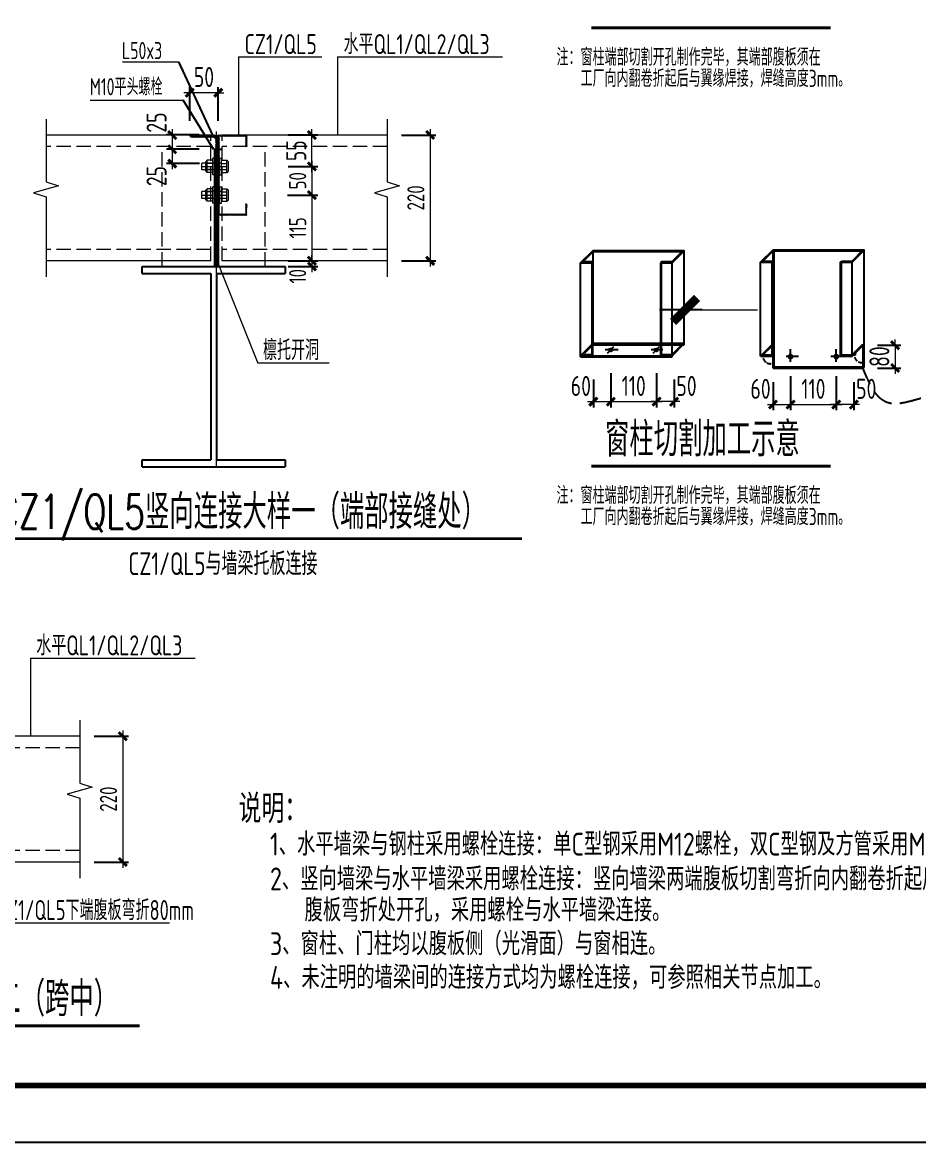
# Model space of a CAD drawing. Extents: x -2746917 to -971774, y -3334247 to -3250358.
# Drawn here: x -1463081 to -1447404, y -3316173 to -3296584 of the extents above; entities that cross this region are included whole.
import ezdxf

# ---------------------------------------------------------------- set-up
doc = ezdxf.new("R2010")
doc.units = 0
doc.header["$LTSCALE"] = 1000
doc.header["$MEASUREMENT"] = 0
doc.header["$PDMODE"] = 35
for name, pattern in [('ACAD_ISO02W100', [15, 12, -3]), ('ACAD_ISO04W100', [30.5, 24, -3, 0.5, -3]), ('DASH', [0.35, 0.25, -0.1]), ('DOTE', [2.42, 2, -0.2, 0.02, -0.2])]:
    doc.linetypes.add(name, pattern=pattern)
doc.layers.get('0').update_dxf_attribs({"linetype": 'CONTINUOUS'})
doc.layers.get('Defpoints').update_dxf_attribs({"linetype": 'CONTINUOUS'})
for name, color, linetype in [('AXIS', 253, 'DOTE'), ('COLU', 7, 'CONTINUOUS'), ('DIM', 3, 'CONTINUOUS'), ('NUM', 7, 'CONTINUOUS'), ('PUB_TITLE', 4, 'CONTINUOUS'), ('REIN', 1, 'CONTINUOUS'), ('TDB_中实线', 7, 'CONTINUOUS'), ('TDB_中心线', 1, 'ACAD_ISO04W100'), ('TDB_细实线', 3, 'CONTINUOUS'), ('TDB_虚线', 2, 'ACAD_ISO02W100'), ('TEXT', 7, 'CONTINUOUS'), ('THIN', 7, 'CONTINUOUS')]:
    doc.layers.add(name, color=color, linetype=linetype)
doc.layers.add('BEAM', color=7, linetype='CONTINUOUS', lineweight=13)
doc.layers.add('yichutu', color=7, linetype='CONTINUOUS', true_color=0xffffff, plot=False)
doc.styles.add('TSSD_Dimension', font='tssdeng.shx', dxfattribs={"width": 0.75, "bigfont": 'Hztxt.shx'})
doc.styles.add('TSSD_Norm', font='tssdeng.shx', dxfattribs={"width": 0.75, "bigfont": 'hztxt.shx'})
doc.styles.add('TSSD_Rein', font='Tssdeng.shx', dxfattribs={"width": 0.75, "bigfont": 'hztxt.shx'})
doc.styles.add('正文', font='romans.shx', dxfattribs={"width": 0.71, "bigfont": 'hztxt.shx'})
doc.dimstyles.new('TSSD_100_100', dxfattribs={"dimtxt": 350, "dimasz": 100, "dimexe": 100, "dimexo": 250, "dimgap": 100, "dimtad": 1, "dimdec": 0, "dimzin": 0, "dimdsep": 46, "dimtxsty": 'TSSD_Dimension', "dimblk": '_tsdbk', "dimcen": 0, "dimdle": 100, "dimclrt": 7, "dimadec": 0, "dimazin": 0, "dimtfac": 1, "dimtdec": 0, "dimtix": 1, "dimtmove": 2, "dimatfit": 3, "dimldrblk": '_tsdbk', "dimfxl": 250, "dimtolj": 1, "dimtzin": 0, "dimlwd": 5, "dimarcsym": 0})
doc.dimstyles.new('TSSD_10_100', dxfattribs={"dimtxt": 350, "dimasz": 100, "dimexe": 100, "dimexo": 250, "dimgap": 100, "dimtad": 1, "dimdec": 0, "dimlfac": 0.1, "dimzin": 0, "dimdsep": 46, "dimtxsty": 'TSSD_Dimension', "dimblk": 'ARCHTICK', "dimcen": 0, "dimdle": 100, "dimclrt": 7, "dimadec": 0, "dimazin": 0, "dimtfac": 1, "dimtdec": 0, "dimtix": 1, "dimtmove": 2, "dimatfit": 3, "dimldrblk": 'ARCHTICK', "dimfxl": 1, "dimtolj": 1, "dimtzin": 0, "dimlwd": 5, "dimarcsym": 0})

# ---------------------------------------------------------------- blocks, each defined once
blk = doc.blocks.new('_ArchTick')
at = {"color": 0, "const_width": 0.5}
blk.add_lwpolyline([(-0.71, -0.71), (0.71, 0.71)], dxfattribs=at)
blk = doc.blocks.new('*D2072')
at = {"layer": 'Defpoints', "color": 0, "ltscale": 1.5}
for p in [(-1449950, -3302628), (-1449644, -3302519), (-1449644, -3303267)]:
    blk.add_point(p, dxfattribs=at)
at = {"layer": 'DIM', "color": 0, "lineweight": -2, "ltscale": 1.5}
for p, q in [((-1449950, -3302878), (-1449950, -3303367)), ((-1449644, -3302769), (-1449644, -3303367))]:
    blk.add_line(p, q, dxfattribs=at)
at = {"layer": 'DIM', "color": 0, "lineweight": 5, "ltscale": 1.5}
blk.add_line((-1450050, -3303267), (-1449544, -3303267), dxfattribs=at)
at = {"layer": 'DIM', "color": 0, "lineweight": 5, "ltscale": 1.5, "xscale": 100, "yscale": 100, "zscale": 100, "rotation": 180}
blk.add_blockref('_ArchTick', (-1449950, -3303267), dxfattribs=at)
at = {"layer": 'DIM', "color": 0, "lineweight": 5, "ltscale": 1.5, "xscale": 100, "yscale": 100, "zscale": 100}
blk.add_blockref('_ArchTick', (-1449644, -3303267), dxfattribs=at)
at = {"layer": 'DIM', "color": 7, "ltscale": 1.5, "insert": (-1450169, -3302992), "char_height": 350, "attachment_point": 5, "style": 'TSSD_Dimension'}
blk.add_mtext('\\A1;60', dxfattribs=at)
blk = doc.blocks.new('*D2073')
at = {"layer": 'Defpoints', "color": 0, "ltscale": 1.5}
for p in [(-1449644, -3302519), (-1448844, -3302519), (-1448844, -3303267)]:
    blk.add_point(p, dxfattribs=at)
at = {"layer": 'DIM', "color": 0, "lineweight": -2, "ltscale": 1.5}
for p, q in [((-1449644, -3302769), (-1449644, -3303367)), ((-1448844, -3302769), (-1448844, -3303367))]:
    blk.add_line(p, q, dxfattribs=at)
at = {"layer": 'DIM', "color": 0, "lineweight": 5, "ltscale": 1.5}
blk.add_line((-1449744, -3303267), (-1448744, -3303267), dxfattribs=at)
at = {"layer": 'DIM', "color": 0, "lineweight": 5, "ltscale": 1.5, "xscale": 100, "yscale": 100, "zscale": 100, "rotation": 180}
blk.add_blockref('_ArchTick', (-1449644, -3303267), dxfattribs=at)
at = {"layer": 'DIM', "color": 0, "lineweight": 5, "ltscale": 1.5, "xscale": 100, "yscale": 100, "zscale": 100}
blk.add_blockref('_ArchTick', (-1448844, -3303267), dxfattribs=at)
at = {"layer": 'DIM', "color": 7, "ltscale": 1.5, "insert": (-1449244, -3302992), "char_height": 350, "attachment_point": 5, "style": 'TSSD_Dimension'}
blk.add_mtext('\\A1;110', dxfattribs=at)
blk = doc.blocks.new('*D2074')
at = {"layer": 'Defpoints', "color": 0, "ltscale": 1.5}
for p in [(-1448844, -3302519), (-1448538, -3302628), (-1448844, -3303267)]:
    blk.add_point(p, dxfattribs=at)
at = {"layer": 'DIM', "color": 0, "lineweight": -2, "ltscale": 1.5}
for p, q in [((-1448844, -3302769), (-1448844, -3303367)), ((-1448538, -3302878), (-1448538, -3303367))]:
    blk.add_line(p, q, dxfattribs=at)
at = {"layer": 'DIM', "color": 0, "lineweight": 5, "ltscale": 1.5}
blk.add_line((-1448438, -3303267), (-1448944, -3303267), dxfattribs=at)
at = {"layer": 'DIM', "color": 0, "lineweight": 5, "ltscale": 1.5, "xscale": 100, "yscale": 100, "zscale": 100, "rotation": 180}
blk.add_blockref('_ArchTick', (-1448844, -3303267), dxfattribs=at)
at = {"layer": 'DIM', "color": 0, "lineweight": 5, "ltscale": 1.5, "xscale": 100, "yscale": 100, "zscale": 100}
blk.add_blockref('_ArchTick', (-1448538, -3303267), dxfattribs=at)
at = {"layer": 'DIM', "color": 7, "ltscale": 1.5, "insert": (-1448320, -3302992), "char_height": 350, "attachment_point": 5, "style": 'TSSD_Dimension'}
blk.add_mtext('\\A1;50', dxfattribs=at)
blk = doc.blocks.new('*D2075')
at = {"layer": 'Defpoints', "color": 0, "ltscale": 1.5}
for p in [(-1452788, -3302468), (-1453094, -3302577), (-1452788, -3303216)]:
    blk.add_point(p, dxfattribs=at)
at = {"layer": 'DIM', "color": 0, "lineweight": -2, "ltscale": 1.5}
for p, q in [((-1453094, -3302827), (-1453094, -3303316)), ((-1452788, -3302718), (-1452788, -3303316))]:
    blk.add_line(p, q, dxfattribs=at)
at = {"layer": 'DIM', "color": 0, "lineweight": 5, "ltscale": 1.5}
blk.add_line((-1453194, -3303216), (-1452688, -3303216), dxfattribs=at)
at = {"layer": 'DIM', "color": 0, "lineweight": 5, "ltscale": 1.5, "xscale": 100, "yscale": 100, "zscale": 100, "rotation": 180}
blk.add_blockref('_ArchTick', (-1453094, -3303216), dxfattribs=at)
at = {"layer": 'DIM', "color": 0, "lineweight": 5, "ltscale": 1.5, "xscale": 100, "yscale": 100, "zscale": 100}
blk.add_blockref('_ArchTick', (-1452788, -3303216), dxfattribs=at)
at = {"layer": 'DIM', "color": 7, "ltscale": 1.5, "insert": (-1453312, -3302941), "char_height": 350, "attachment_point": 5, "style": 'TSSD_Dimension'}
blk.add_mtext('\\A1;60', dxfattribs=at)
blk = doc.blocks.new('*D2076')
at = {"layer": 'Defpoints', "color": 0, "ltscale": 1.5}
for p in [(-1452788, -3302468), (-1451988, -3302468), (-1451988, -3303216)]:
    blk.add_point(p, dxfattribs=at)
at = {"layer": 'DIM', "color": 0, "lineweight": -2, "ltscale": 1.5}
for p, q in [((-1452788, -3302718), (-1452788, -3303316)), ((-1451988, -3302718), (-1451988, -3303316))]:
    blk.add_line(p, q, dxfattribs=at)
at = {"layer": 'DIM', "color": 0, "lineweight": 5, "ltscale": 1.5}
blk.add_line((-1452888, -3303216), (-1451888, -3303216), dxfattribs=at)
at = {"layer": 'DIM', "color": 0, "lineweight": 5, "ltscale": 1.5, "xscale": 100, "yscale": 100, "zscale": 100, "rotation": 180}
blk.add_blockref('_ArchTick', (-1452788, -3303216), dxfattribs=at)
at = {"layer": 'DIM', "color": 0, "lineweight": 5, "ltscale": 1.5, "xscale": 100, "yscale": 100, "zscale": 100}
blk.add_blockref('_ArchTick', (-1451988, -3303216), dxfattribs=at)
at = {"layer": 'DIM', "color": 7, "ltscale": 1.5, "insert": (-1452388, -3302941), "char_height": 350, "attachment_point": 5, "style": 'TSSD_Dimension'}
blk.add_mtext('\\A1;110', dxfattribs=at)
blk = doc.blocks.new('*D2077')
at = {"layer": 'Defpoints', "color": 0, "ltscale": 1.5}
for p in [(-1451988, -3302468), (-1451682, -3302577), (-1451988, -3303216)]:
    blk.add_point(p, dxfattribs=at)
at = {"layer": 'DIM', "color": 0, "lineweight": -2, "ltscale": 1.5}
for p, q in [((-1451988, -3302718), (-1451988, -3303316)), ((-1451682, -3302827), (-1451682, -3303316))]:
    blk.add_line(p, q, dxfattribs=at)
at = {"layer": 'DIM', "color": 0, "lineweight": 5, "ltscale": 1.5}
blk.add_line((-1451582, -3303216), (-1452088, -3303216), dxfattribs=at)
at = {"layer": 'DIM', "color": 0, "lineweight": 5, "ltscale": 1.5, "xscale": 100, "yscale": 100, "zscale": 100, "rotation": 180}
blk.add_blockref('_ArchTick', (-1451988, -3303216), dxfattribs=at)
at = {"layer": 'DIM', "color": 0, "lineweight": 5, "ltscale": 1.5, "xscale": 100, "yscale": 100, "zscale": 100}
blk.add_blockref('_ArchTick', (-1451682, -3303216), dxfattribs=at)
at = {"layer": 'DIM', "color": 7, "ltscale": 1.5, "insert": (-1451464, -3302941), "char_height": 350, "attachment_point": 5, "style": 'TSSD_Dimension'}
blk.add_mtext('\\A1;50', dxfattribs=at)
blk = doc.blocks.new('*D2078')
at = {"layer": 'Defpoints', "color": 0, "ltscale": 1.5}
for p in [(-1448376, -3302228), (-1448376, -3302628), (-1447815, -3302628)]:
    blk.add_point(p, dxfattribs=at)
at = {"layer": 'DIM', "color": 0, "lineweight": -2, "ltscale": 1.5}
for p, q in [((-1448126, -3302228), (-1447715, -3302228)), ((-1448126, -3302628), (-1447715, -3302628))]:
    blk.add_line(p, q, dxfattribs=at)
at = {"layer": 'DIM', "color": 0, "lineweight": 5, "ltscale": 1.5}
for p, q in [((-1447815, -3302228), (-1447815, -3302128)), ((-1447815, -3302228), (-1447815, -3302628)), ((-1447815, -3302628), (-1447815, -3302728))]:
    blk.add_line(p, q, dxfattribs=at)
at = {"layer": 'DIM', "color": 0, "lineweight": 5, "ltscale": 1.5, "xscale": 100, "yscale": 100, "zscale": 100}
for p, rotation in [((-1447815, -3302228), 270), ((-1447815, -3302628), 90)]:
    blk.add_blockref('_ArchTick', p, dxfattribs=dict(at, rotation=rotation))
at = {"layer": 'DIM', "color": 7, "ltscale": 1.5, "insert": (-1448090, -3302428), "char_height": 350, "attachment_point": 5, "rotation": 90, "style": 'TSSD_Dimension'}
blk.add_mtext('\\A1;80', dxfattribs=at)
blk = doc.blocks.new('_tsdbk')
blk.add_line((-1, 0), (1.5, 0))
at = {"const_width": 0.5}
blk.add_lwpolyline([(-0.7, -0.7), (0.7, 0.7)], dxfattribs=at)
blk = doc.blocks.new('*D2145')
at = {"layer": 'Defpoints', "color": 0}
for p in [(-1462078, -3309068), (-1462078, -3311267), (-1461325, -3311267)]:
    blk.add_point(p, dxfattribs=at)
at = {"layer": 'DIM', "color": 0, "lineweight": -2}
for p, q in [((-1461828, -3309068), (-1461225, -3309068)), ((-1461828, -3311267), (-1461225, -3311267))]:
    blk.add_line(p, q, dxfattribs=at)
at = {"layer": 'DIM', "color": 0, "lineweight": 5}
blk.add_line((-1461325, -3308968), (-1461325, -3311367), dxfattribs=at)
at = {"layer": 'DIM', "color": 0, "lineweight": 5, "xscale": 100, "yscale": 100, "zscale": 100}
for p, rotation in [((-1461325, -3309068), 90), ((-1461325, -3311267), 270)]:
    blk.add_blockref('_ArchTick', p, dxfattribs=dict(at, rotation=rotation))
at = {"layer": 'DIM', "color": 7, "insert": (-1461575, -3310167), "char_height": 300, "attachment_point": 5, "rotation": 90, "style": 'TSSD_Dimension'}
blk.add_mtext('\\A1;220', dxfattribs=at)
blk = doc.blocks.new('A$C5D1D5D61')
at = {"layer": 'COLU', "linetype": 'ByBlock'}
for p, q in [((-57.7, 22.6), (192.3, 22.6)), ((-57.7, 10.6), (-57.7, 22.6)), ((192.3, 22.6), (192.3, 10.6)), ((-57.7, 10.6), (62.3, 10.6)), ((62.3, 10.6), (62.3, -315.4)), ((72.3, 10.6), (72.3, -315.4)), ((72.3, 10.6), (192.3, 10.6)), ((-57.7, -315.4), (62.3, -315.4)), ((-57.7, -327.4), (-57.7, -315.4)), ((-57.7, -327.4), (192.3, -327.4)), ((72.3, -315.4), (192.3, -315.4)), ((192.3, -315.4), (192.3, -327.4))]:
    blk.add_line(p, q, dxfattribs=at)
blk = doc.blocks.new('*D2160')
at = {"layer": 'Defpoints', "color": 0}
for p in [(-1456702, -3298554), (-1456702, -3300753), (-1455949, -3300753)]:
    blk.add_point(p, dxfattribs=at)
at = {"layer": 'DIM', "color": 0, "lineweight": -2}
for p, q in [((-1456452, -3298554), (-1455849, -3298554)), ((-1456452, -3300753), (-1455849, -3300753))]:
    blk.add_line(p, q, dxfattribs=at)
at = {"layer": 'DIM', "color": 0, "lineweight": 5}
blk.add_line((-1455949, -3298454), (-1455949, -3300853), dxfattribs=at)
at = {"layer": 'DIM', "color": 0, "lineweight": 5, "xscale": 100, "yscale": 100, "zscale": 100}
for p, rotation in [((-1455949, -3298554), 90), ((-1455949, -3300753), 270)]:
    blk.add_blockref('_ArchTick', p, dxfattribs=dict(at, rotation=rotation))
at = {"layer": 'DIM', "color": 7, "insert": (-1456199, -3299653), "char_height": 300, "attachment_point": 5, "rotation": 90, "style": 'TSSD_Dimension'}
blk.add_mtext('\\A1;220', dxfattribs=at)
blk = doc.blocks.new('*D2161')
at = {"layer": 'Defpoints', "color": 0}
for p in [(-1458685, -3299103), (-1458694, -3299603), (-1458016, -3299603)]:
    blk.add_point(p, dxfattribs=at)
at = {"layer": 'DIM', "color": 0, "lineweight": -2}
for p, q in [((-1458435, -3299103), (-1457916, -3299103)), ((-1458444, -3299603), (-1457916, -3299603))]:
    blk.add_line(p, q, dxfattribs=at)
at = {"layer": 'DIM', "color": 0, "lineweight": 5}
blk.add_line((-1458016, -3299003), (-1458016, -3299703), dxfattribs=at)
at = {"layer": 'DIM', "color": 0, "lineweight": 5, "xscale": 100, "yscale": 100, "zscale": 100}
for p, rotation in [((-1458016, -3299103), 90), ((-1458016, -3299603), 270)]:
    blk.add_blockref('_ArchTick', p, dxfattribs=dict(at, rotation=rotation))
at = {"layer": 'DIM', "color": 7, "insert": (-1458266, -3299353), "char_height": 300, "attachment_point": 5, "rotation": 90, "style": 'TSSD_Dimension'}
blk.add_mtext('\\A1;50', dxfattribs=at)
blk = doc.blocks.new('*D2162')
at = {"layer": 'Defpoints', "color": 0}
for p in [(-1458694, -3299603), (-1458685, -3300753), (-1458016, -3300753)]:
    blk.add_point(p, dxfattribs=at)
at = {"layer": 'DIM', "color": 0, "lineweight": 5}
blk.add_line((-1458016, -3299503), (-1458016, -3300853), dxfattribs=at)
at = {"layer": 'DIM', "color": 0, "lineweight": -2}
for p, q in [((-1458444, -3299603), (-1457916, -3299603)), ((-1458435, -3300753), (-1457916, -3300753))]:
    blk.add_line(p, q, dxfattribs=at)
at = {"layer": 'DIM', "color": 0, "lineweight": 5, "xscale": 100, "yscale": 100, "zscale": 100}
for p, rotation in [((-1458016, -3299603), 90), ((-1458016, -3300753), 270)]:
    blk.add_blockref('_ArchTick', p, dxfattribs=dict(at, rotation=rotation))
at = {"layer": 'DIM', "color": 7, "insert": (-1458266, -3300178), "char_height": 300, "attachment_point": 5, "rotation": 90, "style": 'TSSD_Dimension'}
blk.add_mtext('\\A1;115', dxfattribs=at)
blk = doc.blocks.new('*D2163')
at = {"layer": 'Defpoints', "color": 0}
for p in [(-1458685, -3300753), (-1458685, -3300853), (-1458016, -3300853)]:
    blk.add_point(p, dxfattribs=at)
at = {"layer": 'DIM', "color": 0, "lineweight": 5}
for p, q in [((-1458016, -3300753), (-1458016, -3300653)), ((-1458016, -3300753), (-1458016, -3300853)), ((-1458016, -3300853), (-1458016, -3300953))]:
    blk.add_line(p, q, dxfattribs=at)
at = {"layer": 'DIM', "color": 0, "lineweight": -2}
for p, q in [((-1458435, -3300753), (-1457916, -3300753)), ((-1458435, -3300853), (-1457916, -3300853))]:
    blk.add_line(p, q, dxfattribs=at)
at = {"layer": 'DIM', "color": 0, "lineweight": 5, "xscale": 100, "yscale": 100, "zscale": 100}
for p, rotation in [((-1458016, -3300753), 270), ((-1458016, -3300853), 90)]:
    blk.add_blockref('_ArchTick', p, dxfattribs=dict(at, rotation=rotation))
at = {"layer": 'DIM', "color": 7, "insert": (-1458266, -3301023), "char_height": 300, "attachment_point": 5, "rotation": 90, "style": 'TSSD_Dimension'}
blk.add_mtext('\\A1;10', dxfattribs=at)
blk = doc.blocks.new('*D2164')
at = {"layer": 'Defpoints', "color": 0, "ltscale": 1.5}
for p in [(-1458685, -3298553), (-1458016, -3298553), (-1458685, -3299103)]:
    blk.add_point(p, dxfattribs=at)
at = {"layer": 'DIM', "color": 0, "lineweight": -2, "ltscale": 1.5}
for p, q in [((-1458435, -3298553), (-1457916, -3298553)), ((-1458435, -3299103), (-1457916, -3299103))]:
    blk.add_line(p, q, dxfattribs=at)
at = {"layer": 'DIM', "color": 0, "lineweight": 5, "ltscale": 1.5}
blk.add_line((-1458016, -3299203), (-1458016, -3298453), dxfattribs=at)
at = {"layer": 'DIM', "color": 0, "lineweight": 5, "ltscale": 1.5, "xscale": 100, "yscale": 100, "zscale": 100}
for p, rotation in [((-1458016, -3298553), 90), ((-1458016, -3299103), 270)]:
    blk.add_blockref('_ArchTick', p, dxfattribs=dict(at, rotation=rotation))
at = {"layer": 'DIM', "color": 7, "ltscale": 1.5, "insert": (-1458291, -3298828), "char_height": 350, "attachment_point": 5, "rotation": 90, "style": 'TSSD_Dimension'}
blk.add_mtext('\\A1;55', dxfattribs=at)
blk = doc.blocks.new('*D2165')
at = {"layer": 'Defpoints', "color": 0, "ltscale": 1.5}
for p in [(-1459739, -3298553), (-1460460, -3298803), (-1459739, -3298803)]:
    blk.add_point(p, dxfattribs=at)
at = {"layer": 'DIM', "color": 0, "lineweight": -2, "ltscale": 1.5}
for p, q in [((-1459989, -3298553), (-1460560, -3298553)), ((-1459989, -3298803), (-1460560, -3298803))]:
    blk.add_line(p, q, dxfattribs=at)
at = {"layer": 'DIM', "color": 0, "lineweight": 5, "ltscale": 1.5}
blk.add_line((-1460460, -3298453), (-1460460, -3298903), dxfattribs=at)
at = {"layer": 'DIM', "color": 0, "lineweight": 5, "ltscale": 1.5, "xscale": 100, "yscale": 100, "zscale": 100}
for p, rotation in [((-1460460, -3298553), 90), ((-1460460, -3298803), 270)]:
    blk.add_blockref('_ArchTick', p, dxfattribs=dict(at, rotation=rotation))
at = {"layer": 'DIM', "color": 7, "ltscale": 1.5, "insert": (-1460735, -3298335), "char_height": 350, "attachment_point": 5, "rotation": 90, "style": 'TSSD_Dimension'}
blk.add_mtext('\\A1;25', dxfattribs=at)
blk = doc.blocks.new('*D2166')
at = {"layer": 'Defpoints', "color": 0, "ltscale": 1.5}
for p in [(-1459739, -3298803), (-1460460, -3299053), (-1459734, -3299053)]:
    blk.add_point(p, dxfattribs=at)
at = {"layer": 'DIM', "color": 0, "lineweight": 5, "ltscale": 1.5}
blk.add_line((-1460460, -3298703), (-1460460, -3299153), dxfattribs=at)
at = {"layer": 'DIM', "color": 0, "lineweight": -2, "ltscale": 1.5}
for p, q in [((-1459989, -3298803), (-1460560, -3298803)), ((-1459984, -3299053), (-1460560, -3299053))]:
    blk.add_line(p, q, dxfattribs=at)
at = {"layer": 'DIM', "color": 0, "lineweight": 5, "ltscale": 1.5, "xscale": 100, "yscale": 100, "zscale": 100}
for p, rotation in [((-1460460, -3298803), 90), ((-1460460, -3299053), 270)]:
    blk.add_blockref('_ArchTick', p, dxfattribs=dict(at, rotation=rotation))
at = {"layer": 'DIM', "color": 7, "ltscale": 1.5, "insert": (-1460735, -3299272), "char_height": 350, "attachment_point": 5, "rotation": 90, "style": 'TSSD_Dimension'}
blk.add_mtext('\\A1;25', dxfattribs=at)
blk = doc.blocks.new('*D2167')
at = {"layer": 'Defpoints', "color": 0, "ltscale": 1.5}
for p in [(-1460155, -3297814), (-1460155, -3298553), (-1459655, -3298553)]:
    blk.add_point(p, dxfattribs=at)
at = {"layer": 'DIM', "color": 0, "lineweight": -2, "ltscale": 1.5}
for p, q in [((-1460155, -3298303), (-1460155, -3297714)), ((-1459655, -3298303), (-1459655, -3297714))]:
    blk.add_line(p, q, dxfattribs=at)
at = {"layer": 'DIM', "color": 0, "lineweight": 5, "ltscale": 1.5}
for p, q in [((-1460155, -3297814), (-1460255, -3297814)), ((-1459655, -3297814), (-1460155, -3297814)), ((-1459655, -3297814), (-1459555, -3297814))]:
    blk.add_line(p, q, dxfattribs=at)
at = {"layer": 'DIM', "color": 0, "lineweight": 5, "ltscale": 1.5, "xscale": 100, "yscale": 100, "zscale": 100}
blk.add_blockref('_ArchTick', (-1460155, -3297814), dxfattribs=at)
at = {"layer": 'DIM', "color": 0, "lineweight": 5, "ltscale": 1.5, "xscale": 100, "yscale": 100, "zscale": 100, "rotation": 180}
blk.add_blockref('_ArchTick', (-1459655, -3297814), dxfattribs=at)
at = {"layer": 'DIM', "color": 7, "ltscale": 1.5, "insert": (-1459905, -3297539), "char_height": 350, "attachment_point": 5, "style": 'TSSD_Dimension'}
blk.add_mtext('\\A1;50', dxfattribs=at)
blk = doc.blocks.new('yct-891-420-89100-42000-100-2004.0')
at = {"layer": 'yichutu', "color": 7, "true_color": 0xffffff}
blk.add_lwpolyline([(0, 0), (0, 42000), (89100, 42000), (89100, 0)], close=True, dxfattribs=at)
blk = doc.blocks.new('A$C440D491C')
at = {"layer": 'PUB_TITLE'}
blk.add_lwpolyline([(0, 0), (0, 42000), (89100, 42000), (89100, 0)], close=True, dxfattribs=at)
at = {"layer": 'PUB_TITLE', "const_width": 100}
blk.add_lwpolyline([(88100, 1000), (88100, 41000), (713, 41000), (713, 1000), (88100, 1000)], dxfattribs=at)

msp = doc.modelspace()

# ---------------------------------------------------------------- hatches: boundary and pattern name
at = {"layer": 'COLU'}
h = msp.add_hatch(dxfattribs=at)
h.set_pattern_fill('ANSI31', color=6, scale=100, style=0)
h.set_pattern_definition([(45, (290420.055, 69542.096), (-8.838834765, 8.838834765), [])])
edge = h.paths.add_edge_path()
edge.add_line((-1459695.29, -3299013.24), (-1459695.29, -3298643.24))
edge.add_arc((-1459745.29, -3298643.24), 50, 0, 90)
edge.add_line((-1459745.29, -3298593.24), (-1460115.29, -3298593.24))
edge.add_arc((-1460115.29, -3298553.24), 40, 180, 270, ccw=False)
edge.add_line((-1460155.29, -3298553.24), (-1459655.29, -3298553.24))
edge.add_line((-1459655.29, -3298553.24), (-1459655.29, -3299053.24))
edge.add_arc((-1459655.29, -3299013.24), 40, 180, 270, ccw=False)
h = msp.add_hatch(dxfattribs=at)
h.set_pattern_fill('ANSI31', color=6, scale=100, style=0)
h.set_pattern_definition([(45, (285105.567, 70470.288), (-8.838834765, 8.838834765), [])])
h.paths.add_polyline_path([(-1459155.29, -3298753.24), (-1459155.29, -3298553.24), (-1459655.29, -3298553.24), (-1459655.29, -3299953.24), (-1459155.29, -3299953.24), (-1459155.29, -3299753.24), (-1459175.29, -3299753.24), (-1459175.29, -3299933.24), (-1459635.29, -3299933.24), (-1459635.29, -3298573.24), (-1459175.29, -3298573.24), (-1459175.29, -3298753.24)])
at = {"layer": 'TDB_中实线', "ltscale": 1.5}
h = msp.add_hatch(dxfattribs=at)
h.set_pattern_fill('ANSI31', color=256, scale=100, angle=90, style=0)
h.set_pattern_definition([(135, (300921.967, 81496.797), (-8.838834765, -8.838834765), [])])
h.paths.add_polyline_path([(-1459715.29, -3298803.24), (-1459655.29, -3298803.24), (-1459655.29, -3300853.24), (-1459715.29, -3300853.24)])
for points in [[(-1450146.97, -3302409.25), (-1450110.29, -3302425.03), (-1450107.94, -3302359.8)], [(-1448548.06, -3302389.14), (-1448511.38, -3302404.91), (-1448509.03, -3302339.68)]]:
    msp.add_hatch(color=256, dxfattribs=at).paths.add_polyline_path(points)
at = {"layer": 'TDB_细实线'}
h = msp.add_hatch(color=256, dxfattribs=at)
edge = h.paths.add_edge_path()
edge.add_line((-1452788.02, -3302306.81), (-1452824.66, -3302306.81))
edge.add_ellipse((-1452791.17, -3302309.97), major_axis=(33.88, 3.15), ratio=0.77427385, start_angle=166.292608, end_angle=226.979834)
edge.add_line((-1452812.5, -3302331.3), (-1452788.02, -3302306.81))
edge = h.paths.add_edge_path()
edge.add_ellipse((-1452791.17, -3302309.97), major_axis=(33.88, 3.15), ratio=0.77427385, start_angle=0, end_angle=46.979834)
edge.add_line((-1452769.84, -3302288.64), (-1452788.02, -3302306.81))
edge.add_line((-1452788.02, -3302306.81), (-1452757.29, -3302306.81))
edge = h.paths.add_edge_path()
edge.add_ellipse((-1452791.17, -3302309.97), major_axis=(33.88, 3.15), ratio=0.77427385, start_angle=46.979834, end_angle=166.292608)
edge.add_line((-1452824.66, -3302306.81), (-1452788.02, -3302306.81))
edge.add_line((-1452788.02, -3302306.81), (-1452769.84, -3302288.64))
h = msp.add_hatch(color=256, dxfattribs=at)
edge = h.paths.add_edge_path()
edge.add_line((-1451988.02, -3302306.81), (-1452024.66, -3302306.81))
edge.add_ellipse((-1451991.17, -3302309.97), major_axis=(33.88, 3.15), ratio=0.77427385, start_angle=166.292608, end_angle=226.979834)
edge.add_line((-1452012.5, -3302331.3), (-1451988.02, -3302306.81))
edge = h.paths.add_edge_path()
edge.add_ellipse((-1451991.17, -3302309.97), major_axis=(33.88, 3.15), ratio=0.77427385, start_angle=0, end_angle=46.979834)
edge.add_line((-1451969.84, -3302288.64), (-1451988.02, -3302306.81))
edge.add_line((-1451988.02, -3302306.81), (-1451957.29, -3302306.81))
edge = h.paths.add_edge_path()
edge.add_ellipse((-1451991.17, -3302309.97), major_axis=(33.88, 3.15), ratio=0.77427385, start_angle=46.979834, end_angle=166.292608)
edge.add_line((-1452024.66, -3302306.81), (-1451988.02, -3302306.81))
edge.add_line((-1451988.02, -3302306.81), (-1451969.84, -3302288.64))
h = msp.add_hatch(color=256, dxfattribs=at)
edge = h.paths.add_edge_path()
edge.add_ellipse((-1452791.17, -3302309.97), major_axis=(33.88, 3.15), ratio=0.77427385, start_angle=226.979834, end_angle=360)
edge.add_line((-1452757.29, -3302306.81), (-1452788.02, -3302306.81))
edge.add_line((-1452788.02, -3302306.81), (-1452812.5, -3302331.3))
h = msp.add_hatch(color=256, dxfattribs=at)
edge = h.paths.add_edge_path()
edge.add_ellipse((-1451991.17, -3302309.97), major_axis=(33.88, 3.15), ratio=0.77427385, start_angle=226.979834, end_angle=360)
edge.add_line((-1451957.29, -3302306.81), (-1451988.02, -3302306.81))
edge.add_line((-1451988.02, -3302306.81), (-1452012.5, -3302331.3))

# ---------------------------------------------------------------- linework, layer by layer
at = {"layer": 'AXIS', "linetype": 'DOTE', "lineweight": 5, "ltscale": 0.7}
msp.add_line((-1459685.29, -3304353.24, 288), (-1459685.29, -3298492.51, 288), dxfattribs=at)
at = {"layer": 'AXIS', "color": 1, "linetype": 'DOTE', "lineweight": 9, "ltscale": 0.1}
for p, q in [((-1459944.74, -3299103.24, 288), (-1459477.83, -3299103.24, 288)), ((-1459944.74, -3299603.24, 288), (-1459477.83, -3299603.24, 288))]:
    msp.add_line(p, q, dxfattribs=at)
at = {"layer": 'BEAM', "linetype": 'ByBlock'}
for p, q in [((-1459785.29, -3298553.24, 288), (-1462668.11, -3298553.24, 288)), ((-1456702.46, -3298553.24, 288), (-1459585.29, -3298553.24, 288)), ((-1459785.29, -3300753.24, 288), (-1462668.11, -3300753.24, 288)), ((-1458685.29, -3300853.24, 288), (-1460685.29, -3300853.24, 288)), ((-1456702.46, -3300753.24, 288), (-1459585.29, -3300753.24, 288)), ((-1462078.06, -3309067.24, 288), (-1468043.7, -3309067.24, 288)), ((-1462078.06, -3311267.24, 288), (-1468043.7, -3311267.24, 288))]:
    msp.add_line(p, q, dxfattribs=at)
at = {"layer": 'BEAM', "linetype": 'DASH'}
for p, q in [((-1459785.29, -3300753.24, 288), (-1459785.29, -3298553.72, 288)), ((-1459585.29, -3300753.24, 288), (-1459585.29, -3298553.72, 288)), ((-1459785.29, -3298753.72, 288), (-1462668.11, -3298753.72, 288)), ((-1460635.29, -3300853.24, 288), (-1460635.29, -3298753.72, 288)), ((-1456702.46, -3298753.72, 288), (-1459585.29, -3298753.72, 288)), ((-1458835.29, -3300853.24, 288), (-1458835.29, -3298753.72, 288)), ((-1459785.29, -3300553.24, 288), (-1462668.11, -3300553.24, 288)), ((-1456702.46, -3300553.24, 288), (-1459585.29, -3300553.24, 288)), ((-1462078.06, -3309267.72, 288), (-1468043.7, -3309267.72, 288)), ((-1462078.06, -3311067.24, 288), (-1468043.7, -3311067.24, 288))]:
    msp.add_line(p, q, dxfattribs=at)
at = {"layer": 'BEAM', "color": 1, "linetype": 'ByBlock'}
for p, q in [((-1459751.29, -3299247.24, 288), (-1459751.29, -3298959.24, 288)), ((-1459715.29, -3299247.24, 288), (-1459715.29, -3298959.24, 288)), ((-1459635.29, -3299247.24, 288), (-1459635.29, -3298959.24, 288)), ((-1459599.29, -3299247.24, 288), (-1459599.29, -3298959.24, 288)), ((-1459872.74, -3299043.24, 288), (-1459944.74, -3299043.24, 288)), ((-1459944.74, -3299163.24, 288), (-1459944.74, -3299043.24, 288)), ((-1459872.74, -3299163.24, 288), (-1459944.74, -3299163.24, 288)), ((-1459847.29, -3298995.24, 288), (-1459872.74, -3299020.69, 288)), ((-1459872.74, -3299185.78, 288), (-1459872.74, -3299020.69, 288)), ((-1459751.29, -3298995.24, 288), (-1459847.29, -3298995.24, 288)), ((-1459847.29, -3299211.24, 288), (-1459847.29, -3298995.24, 288)), ((-1459751.29, -3299049.24, 288), (-1459847.29, -3299049.24, 288)), ((-1459751.29, -3299157.24, 288), (-1459847.29, -3299157.24, 288)), ((-1459599.29, -3299043.24, 288), (-1459837.74, -3299043.24, 288)), ((-1459599.29, -3299163.24, 288), (-1459837.74, -3299163.24, 288)), ((-1459751.29, -3299211.24, 288), (-1459751.29, -3298995.24, 288)), ((-1459599.29, -3298995.24, 288), (-1459503.29, -3298995.24, 288)), ((-1459599.29, -3299049.24, 288), (-1459503.29, -3299049.24, 288)), ((-1459599.29, -3299157.24, 288), (-1459503.29, -3299157.24, 288)), ((-1459503.29, -3299211.24, 288), (-1459503.29, -3298995.24, 288)), ((-1459503.29, -3298995.24, 288), (-1459477.83, -3299020.69, 288)), ((-1459477.83, -3299185.78, 288), (-1459477.83, -3299020.69, 288)), ((-1459847.29, -3299211.24, 288), (-1459872.74, -3299185.78, 288)), ((-1459751.29, -3299211.24, 288), (-1459847.29, -3299211.24, 288)), ((-1459715.29, -3299247.24, 288), (-1459751.29, -3299247.24, 288)), ((-1459635.29, -3299247.24, 288), (-1459599.29, -3299247.24, 288)), ((-1459599.29, -3299211.24, 288), (-1459503.29, -3299211.24, 288)), ((-1459503.29, -3299211.24, 288), (-1459477.83, -3299185.78, 288)), ((-1459872.74, -3299543.24, 288), (-1459944.74, -3299543.24, 288)), ((-1459944.74, -3299663.24, 288), (-1459944.74, -3299543.24, 288)), ((-1459847.29, -3299495.24, 288), (-1459872.74, -3299520.69, 288)), ((-1459872.74, -3299685.78, 288), (-1459872.74, -3299520.69, 288)), ((-1459751.29, -3299495.24, 288), (-1459847.29, -3299495.24, 288)), ((-1459847.29, -3299711.24, 288), (-1459847.29, -3299495.24, 288)), ((-1459751.29, -3299549.24, 288), (-1459847.29, -3299549.24, 288)), ((-1459599.29, -3299543.24, 288), (-1459837.74, -3299543.24, 288)), ((-1459751.29, -3299747.24, 288), (-1459751.29, -3299459.24, 288)), ((-1459751.29, -3299711.24, 288), (-1459751.29, -3299495.24, 288)), ((-1459715.29, -3299747.24, 288), (-1459715.29, -3299459.24, 288)), ((-1459635.29, -3299747.24, 288), (-1459635.29, -3299459.24, 288)), ((-1459599.29, -3299747.24, 288), (-1459599.29, -3299459.24, 288)), ((-1459599.29, -3299495.24, 288), (-1459503.29, -3299495.24, 288)), ((-1459599.29, -3299549.24, 288), (-1459503.29, -3299549.24, 288)), ((-1459503.29, -3299711.24, 288), (-1459503.29, -3299495.24, 288)), ((-1459503.29, -3299495.24, 288), (-1459477.83, -3299520.69, 288)), ((-1459477.83, -3299685.78, 288), (-1459477.83, -3299520.69, 288)), ((-1459872.74, -3299663.24, 288), (-1459944.74, -3299663.24, 288)), ((-1459847.29, -3299711.24, 288), (-1459872.74, -3299685.78, 288)), ((-1459751.29, -3299657.24, 288), (-1459847.29, -3299657.24, 288)), ((-1459751.29, -3299711.24, 288), (-1459847.29, -3299711.24, 288)), ((-1459599.29, -3299663.24, 288), (-1459837.74, -3299663.24, 288)), ((-1459715.29, -3299747.24, 288), (-1459751.29, -3299747.24, 288)), ((-1459635.29, -3299747.24, 288), (-1459599.29, -3299747.24, 288)), ((-1459599.29, -3299657.24, 288), (-1459503.29, -3299657.24, 288)), ((-1459599.29, -3299711.24, 288), (-1459503.29, -3299711.24, 288)), ((-1459503.29, -3299711.24, 288), (-1459477.83, -3299685.78, 288))]:
    msp.add_line(p, q, dxfattribs=at)
at = {"layer": 'BEAM', "color": 1, "linetype": 'ByBlock', "elevation": 288}
for points in [[(-1459715.29, -3298959.24), (-1459751.29, -3298959.24)], [(-1459635.29, -3298959.24), (-1459599.29, -3298959.24)], [(-1459715.29, -3299459.24), (-1459751.29, -3299459.24)], [(-1459635.29, -3299459.24), (-1459599.29, -3299459.24)]]:
    msp.add_lwpolyline(points, dxfattribs=at)
at = {"layer": 'COLU', "elevation": 288}
msp.add_lwpolyline([(-1459715.29, -3298803.24), (-1459655.29, -3298803.24), (-1459655.29, -3300853.24), (-1459715.29, -3300853.24)], close=True, dxfattribs=at)
at = {"layer": 'COLU', "color": 8, "linetype": 'DASH', "ltscale": 1.5}
msp.add_spline([(-1447192.91, -3303873.33), (-1447090.23, -3303143.04), (-1447881.48, -3303248.96), (-1448376.42, -3302628.28)], degree=3, dxfattribs=at)
at = {"layer": 'NUM', "const_width": 50}
for points in [[(-1453131.82, -3296680.75), (-1448944.82, -3296680.75)], [(-1453131.82, -3304343.63), (-1448944.82, -3304343.63)], [(-1463770.71, -3305611.27), (-1454339.43, -3305611.27)], [(-1468928.24, -3314129.63), (-1461029.19, -3314129.63)]]:
    msp.add_lwpolyline(points, dxfattribs=at)
at = {"layer": 'REIN'}
for p, q in [((-1459738.99, -3298803.24, 633.6), (-1459586.58, -3298803.24, 633.6)), ((-1459630.07, -3298803.24, 288), (-1459710.29, -3298803.24, 460.8))]:
    msp.add_line(p, q, dxfattribs=at)
at = {"layer": 'REIN', "const_width": 80, "elevation": -57.6}
msp.add_lwpolyline([(-1459695.29, -3298803.24), (-1459630.29, -3298803.24)], dxfattribs=at)
at = {"layer": 'TDB_中实线', "ltscale": 1.5}
for p, q in [((-1460353.07, -3297272.07, -57.6), (-1459756.73, -3298553.24, 288)), ((-1459738.99, -3298803.24, 288), (-1460266.68, -3297946.4, -57.6)), ((-1450107.94, -3302359.8), (-1450146.97, -3302409.25)), ((-1450146.97, -3302409.25), (-1450110.29, -3302425.03)), ((-1450107.94, -3302359.8), (-1450110.29, -3302425.03)), ((-1448509.03, -3302339.68), (-1448548.06, -3302389.14)), ((-1448548.06, -3302389.14), (-1448511.38, -3302404.91)), ((-1448509.03, -3302339.68), (-1448511.38, -3302404.91))]:
    msp.add_line(p, q, dxfattribs=at)
at = {"layer": 'TDB_中实线'}
for p, q in [((-1453103.51, -3302200.75), (-1453315.65, -3302412.88)), ((-1453097.3, -3302215.75), (-1451900.65, -3302215.75)), ((-1451715.65, -3302412.88), (-1451503.51, -3302200.75)), ((-1449976.42, -3302228.28), (-1450168.55, -3302420.41)), ((-1450132.34, -3302405.41), (-1449955.21, -3302228.28)), ((-1448397.63, -3302228.28), (-1448574.76, -3302405.41)), ((-1448568.55, -3302420.41), (-1448376.42, -3302228.28)), ((-1453315.65, -3302412.88), (-1453115.65, -3302412.88)), ((-1453115.65, -3302412.88), (-1453100.65, -3302397.88)), ((-1451900.65, -3302397.88), (-1451915.65, -3302412.88)), ((-1451915.65, -3302412.88), (-1451715.65, -3302412.88)), ((-1450168.55, -3302420.41), (-1449968.55, -3302420.41)), ((-1449953.55, -3302405.41), (-1450132.34, -3302405.41)), ((-1449953.55, -3302405.41), (-1449968.55, -3302420.41)), ((-1448753.55, -3302405.41), (-1448768.55, -3302420.41)), ((-1448768.55, -3302420.41), (-1448568.55, -3302420.41)), ((-1448574.76, -3302405.41), (-1448753.55, -3302405.41))]:
    msp.add_line(p, q, dxfattribs=at)
at = {"layer": 'TDB_中实线', "linetype": 'ACAD_ISO02W100', "ltscale": 5}
for p, q in [((-1453315.65, -3302412.88), (-1453133.51, -3302230.75)), ((-1453279.43, -3302397.88), (-1453097.3, -3302215.75)), ((-1451503.51, -3302200.75), (-1453103.51, -3302200.75)), ((-1453103.51, -3302222.31), (-1451503.51, -3302222.31)), ((-1451900.65, -3302215.75), (-1451539.73, -3302215.75)), ((-1451539.73, -3302215.75), (-1451721.86, -3302397.88)), ((-1453100.65, -3302397.88), (-1453279.43, -3302397.88)), ((-1451721.86, -3302397.88), (-1451900.65, -3302397.88))]:
    msp.add_line(p, q, dxfattribs=at)
at = {"layer": 'TDB_中实线'}
for points in [[(-1451915.65, -3300788.93), (-1451715.65, -3300788.93), (-1451503.51, -3300576.8), (-1453103.51, -3300576.8), (-1453315.65, -3300788.93), (-1453115.65, -3300788.93), (-1453100.65, -3300773.93), (-1453279.43, -3300773.93), (-1453097.3, -3300591.8), (-1451539.73, -3300591.8), (-1451721.86, -3300773.93), (-1451900.65, -3300773.93)], [(-1448768.55, -3300777.52), (-1448568.55, -3300777.52), (-1448356.42, -3300565.39), (-1449956.42, -3300565.39), (-1450168.55, -3300777.52), (-1449968.55, -3300777.52), (-1449953.55, -3300762.52), (-1450132.34, -3300762.52), (-1449950.21, -3300580.39), (-1448392.63, -3300580.39), (-1448574.76, -3300762.52), (-1448753.55, -3300762.52)]]:
    msp.add_lwpolyline(points, close=True, dxfattribs=at)
at = {"layer": 'TDB_中实线', "linetype": 'DASH', "ltscale": 0.3}
for centre in [(-1450000.9, -3302426.09), (-1448401.99, -3302405.97)]:
    msp.add_arc(centre, 125.91, 148.231321, 291.219275, dxfattribs=at)
at = {"layer": 'TDB_中心线', "ltscale": 50}
for p, q in [((-1452848, -3302366.8), (-1452734.34, -3302253.14)), ((-1452048, -3302366.8), (-1451934.34, -3302253.14)), ((-1449644.46, -3302518.65), (-1449644.46, -3302297.24)), ((-1448844.07, -3302518.65), (-1448844.07, -3302297.24)), ((-1452885.44, -3302306.81), (-1452657.39, -3302306.81)), ((-1452082.03, -3302306.81), (-1451875.57, -3302306.81)), ((-1449503.93, -3302428.28), (-1449722.82, -3302428.28)), ((-1448722.96, -3302428.28), (-1448941.85, -3302428.28))]:
    msp.add_line(p, q, dxfattribs=at)
at = {"layer": 'TDB_细实线'}
for p, q in [((-1453097.3, -3302215.75), (-1453097.3, -3300591.8)), ((-1451503.51, -3302222.31), (-1451503.51, -3300576.8)), ((-1449950.21, -3302628.28), (-1449950.21, -3300580.39)), ((-1448356.42, -3302608.28), (-1448356.42, -3300559.92)), ((-1453315.65, -3302434.44), (-1453315.65, -3300788.93)), ((-1453115.65, -3302412.88), (-1453115.65, -3300788.93)), ((-1453100.65, -3302397.88), (-1453100.65, -3300773.93)), ((-1451915.65, -3302412.88), (-1451915.65, -3300788.93)), ((-1451715.65, -3302434.44), (-1451715.65, -3300788.93)), ((-1450168.55, -3302420.41), (-1450168.55, -3300777.52)), ((-1449968.55, -3302420.41), (-1449968.55, -3300777.52)), ((-1449953.55, -3302405.41), (-1449953.55, -3300762.52)), ((-1448768.55, -3302420.41), (-1448768.55, -3300772.05)), ((-1448568.55, -3302420.41), (-1448568.55, -3300772.05)), ((-1449976.42, -3302228.28), (-1449955.21, -3302228.28)), ((-1448376.42, -3302228.28), (-1448397.63, -3302228.28)), ((-1448376.42, -3302228.28), (-1448376.42, -3302228.28)), ((-1448376.42, -3302628.28), (-1448376.42, -3302228.28)), ((-1448356.42, -3302608.28), (-1448356.42, -3302208.28)), ((-1453315.65, -3302434.44), (-1451715.65, -3302434.44)), ((-1453115.65, -3302412.88), (-1451915.65, -3302412.88)), ((-1449950.21, -3302628.28), (-1449930.21, -3302608.28)), ((-1449950.21, -3302628.28), (-1448376.42, -3302628.28)), ((-1449930.21, -3302608.28), (-1448356.42, -3302608.28)), ((-1448376.42, -3302628.28), (-1448356.42, -3302608.28))]:
    msp.add_line(p, q, dxfattribs=at)
at = {"layer": 'TDB_细实线', "const_width": 50}
for points in [[(-1449669.46, -3302428.28, 1), (-1449619.46, -3302428.28, 1)], [(-1448869.07, -3302428.28, 1), (-1448819.07, -3302428.28, 1)]]:
    msp.add_lwpolyline(points, format="xyb", close=True, dxfattribs=at)
at = {"layer": 'TDB_细实线'}
for centre in [(-1452791.17, -3302309.97), (-1451991.17, -3302309.97)]:
    msp.add_ellipse(centre, major_axis=(33.88, 3.15), ratio=0.77427385, dxfattribs=at)
at = {"layer": 'TDB_虚线', "ltscale": 20}
for p, q in [((-1449930.21, -3302608.28), (-1449930.21, -3300565.39)), ((-1451900.65, -3302397.88), (-1451900.65, -3300773.93)), ((-1448753.55, -3302405.41), (-1448753.55, -3300757.05))]:
    msp.add_line(p, q, dxfattribs=at)
at = {"layer": 'TEXT', "lineweight": 9}
for p, q in [((-1459299.22, -3297187.38, 288), (-1457844.45, -3297187.38, 288)), ((-1459299.22, -3297187.38, 288), (-1459299.22, -3298553.72, 288)), ((-1457566.73, -3297187.38, 288), (-1454680.75, -3297187.38, 288)), ((-1457566.73, -3297187.38, 288), (-1457566.73, -3298553.72, 288)), ((-1461331.8, -3297272.07, -57.6), (-1460353.07, -3297272.07, -57.6)), ((-1461894.33, -3297946.4, -57.6), (-1460266.68, -3297946.4, -57.6)), ((-1459655.29, -3300808.17, 288), (-1458964.15, -3302540.68, 288)), ((-1457714.79, -3302540.68, 288), (-1458964.15, -3302540.68, 288)), ((-1462942.33, -3307701.38, 288), (-1460056.35, -3307701.38, 288)), ((-1462942.33, -3307701.38, 288), (-1462942.33, -3309067.72, 288)), ((-1460509.47, -3312333.78), (-1463599.87, -3312333.78))]:
    msp.add_line(p, q, dxfattribs=at)
at = {"layer": 'THIN', "lineweight": 5, "ltscale": 1.5}
for points in [[(-1462668.11, -3298273.72), (-1462668.11, -3299373.48), (-1462448.11, -3299443.48), (-1462888.11, -3299563.48), (-1462668.11, -3299633.48), (-1462668.11, -3301033.24)], [(-1456702.46, -3298273.72), (-1456702.46, -3299373.48), (-1456482.46, -3299443.48), (-1456922.46, -3299563.48), (-1456702.46, -3299633.48), (-1456702.46, -3301033.24)], [(-1462078.06, -3308787.72), (-1462078.06, -3309887.48), (-1461858.06, -3309957.48), (-1462298.06, -3310077.48), (-1462078.06, -3310147.48), (-1462078.06, -3311547.24)]]:
    msp.add_lwpolyline(points, dxfattribs=at)

# ---------------------------------------------------------------- block references
at = {"ltscale": 1.5}
msp.add_blockref('A$C440D491C', (-1498486.17, -3316173.05), dxfattribs=at)
at = {"layer": 'COLU', "linetype": 'ByBlock', "xscale": 10, "yscale": 10, "zscale": 10}
msp.add_blockref('A$C5D1D5D61', (-1460408.38, -3301079.03, 288), dxfattribs=at)
at = {"layer": 'yichutu'}
msp.add_blockref('yct-891-420-89100-42000-100-2004.0', (-1498486.17, -3316173.05), dxfattribs=at)

# ---------------------------------------------------------------- texts
at = {"layer": 'TEXT', "lineweight": 5}
for s, height, style, width, p in [('CZ1/QL5', 350, 'TSSD_Rein', 0.75, (-1459195.38, -3297138.87, 346.52)), ('水平QL1/QL2/QL3', 350, 'TSSD_Rein', 0.75, (-1457462.89, -3297138.87, 346.52)), ('CZ1/QL5与墙梁托板连接', 400, 'TSSD_Rein', 0.7, (-1461227.84, -3306249.93)), ('水平QL1/QL2/QL3', 350, 'TSSD_Rein', 0.75, (-1462838.48, -3307652.87, 346.52)), ('说明：', 500, 'TSSD_Norm', 0.8, (-1459300.6, -3310583.84, 250)), ('1、水平墙梁与钢柱采用螺栓连接：单C型钢采用M12螺栓，双C型钢及方管采用M16螺栓。', 400, 'TSSD_Norm', 0.8, (-1458750.13, -3311154.18, 202)), ('2、竖向墙梁与水平墙梁采用螺栓连接：竖向墙梁两端腹板切割弯折向内翻卷折起后与翼缘焊接，', 400, 'TSSD_Norm', 0.8, (-1458750.13, -3311761.27, 202)), ('腹板弯折处开孔，采用螺栓与水平墙梁连接。', 400, 'TSSD_Norm', 0.8, (-1458145.75, -3312306.47, 202)), ('3、窗柱、门柱均以腹板侧（光滑面）与窗相连。', 400, 'TSSD_Norm', 0.8, (-1458750.13, -3312895.39, 202)), ('4、未注明的墙梁间的连接方式均为螺栓连接，可参照相关节点加工。', 400, 'TSSD_Norm', 0.8, (-1458750.13, -3313483.98, 202))]:
    msp.add_text(s, height=height, dxfattribs=dict(at, style=style, width=width)).set_placement(p)
at = {"layer": 'TEXT', "lineweight": 9}
for s, height, style, width, p in [('L50x3', 300, 'TSSD_Rein', 0.7, (-1461340.42, -3297226.79, -57.6)), ('注：窗柱端部切割开孔制作完毕，其端部腹板须在', 300, 'TSSD_Rein', 0.7, (-1453737.79, -3297340.73)), ('工厂向内翻卷折起后与翼缘焊接，焊缝高度3mm。', 300, 'TSSD_Rein', 0.7, (-1453317.25, -3297712.57)), ('M10平头螺栓', 300, 'TSSD_Rein', 0.7, (-1461902.95, -3297858.96, -57.6)), ('檩托开洞', 350, 'TSSD_Rein', 0.7, (-1458871.52, -3302488.74, 288)), ('窗柱切割加工示意', 600.008, '正文', 0.71, (-1452889.53, -3304173.96)), ('CZ1/QL5竖向连接大样一（端部接缝处）', 600.008, '正文', 0.71, (-1463528.41, -3305441.59)), ('注：窗柱端部切割开孔制作完毕，其端部腹板须在', 300, 'TSSD_Rein', 0.7, (-1453737.79, -3305003.61)), ('工厂向内翻卷折起后与翼缘焊接，焊缝高度3mm。', 300, 'TSSD_Rein', 0.7, (-1453317.25, -3305375.45)), ('CZ1/QL5下端腹板弯折80mm', 350, 'TSSD_Rein', 0.7, (-1463507.24, -3312281.84)), ('CZ1/QL5竖向连接大样二（跨中）', 600.008, '正文', 0.71, (-1468685.95, -3313959.96))]:
    msp.add_text(s, height=height, dxfattribs=dict(at, style=style, width=width)).set_placement(p)

# ---------------------------------------------------------------- dimensions: what is measured, and where the dimension line sits
at = {"layer": 'DIM', "ltscale": 1.5}
dim = msp.add_linear_dim(base=(-1460155.29, -3297813.58, 288), p1=(-1459655.29, -3298553.24, 288), p2=(-1460155.29, -3298553.24, 288), dimstyle='TSSD_10_100', dxfattribs=at)
dim.commit()
dim.dimension.update_dxf_attribs({"geometry": '*D2167', "text_midpoint": (-1459905.29, -3297538.58, 288)})
for base, p1, p2, picture, middle in [((-1460460.14, -3298803.24, 288), (-1459738.99, -3298553.24, 288), (-1459738.99, -3298803.24, 288), '*D2165', (-1460735.14, -3298334.94, 288)), ((-1460460.14, -3299053.24, 288), (-1459738.99, -3298803.24, 288), (-1459733.99, -3299053.24, 288), '*D2166', (-1460735.14, -3299271.54, 288))]:
    dim = msp.add_linear_dim(base=base, p1=p1, p2=p2, angle=90, dimstyle='TSSD_10_100', dxfattribs=at)
    dim.commit()
    dim.dimension.update_dxf_attribs({"geometry": picture, "text_midpoint": middle, "dimtype": 160})
dim = msp.add_linear_dim(base=(-1458015.62, -3298553.24, 288), p1=(-1458685.29, -3299103.24, 288), p2=(-1458685.29, -3298553.24, 288), angle=90, dimstyle='TSSD_10_100', dxfattribs=at)
dim.commit()
dim.dimension.update_dxf_attribs({"geometry": '*D2164', "text_midpoint": (-1458290.62, -3298828.24, 288)})
at = {"layer": 'DIM'}
for base, p1, p2, picture, middle in [((-1455949.12, -3300753.24, 115.2), (-1456702.46, -3298553.72, 115.2), (-1456702.46, -3300753.24, 115.2), '*D2160', (-1456199.12, -3299653.48, 115.2)), ((-1458015.62, -3299603.24, 288), (-1458685.29, -3299103.24, 288), (-1458693.86, -3299603.24, 288), '*D2161', (-1458265.62, -3299353.24, 288)), ((-1458015.62, -3300753.24, 288), (-1458693.86, -3299603.24, 288), (-1458685.29, -3300753.24, 288), '*D2162', (-1458265.62, -3300178.24, 288)), ((-1461324.71, -3311267.24, 115.2), (-1462078.06, -3309067.72, 115.2), (-1462078.06, -3311267.24, 115.2), '*D2145', (-1461574.71, -3310167.48, 115.2))]:
    dim = msp.add_linear_dim(base=base, p1=p1, p2=p2, angle=90, dimstyle='TSSD_10_100', override={"dimtxt": 300}, dxfattribs=at)
    dim.commit()
    dim.dimension.update_dxf_attribs({"geometry": picture, "text_midpoint": middle})
dim = msp.add_linear_dim(base=(-1458015.62, -3300853.24, 288), p1=(-1458685.29, -3300753.24, 288), p2=(-1458685.29, -3300853.24, 288), angle=90, dimstyle='TSSD_10_100', override={"dimtxt": 300}, dxfattribs=at)
dim.commit()
dim.dimension.update_dxf_attribs({"geometry": '*D2163', "text_midpoint": (-1458265.62, -3301023.04, 288), "dimtype": 160})
at = {"layer": 'DIM', "ltscale": 1.5}
dim = msp.add_linear_dim(base=(-1447814.84, -3302628.28), p1=(-1448376.42, -3302228.28), p2=(-1448376.42, -3302628.28), angle=90, text='80', dimstyle='TSSD_10_100', dxfattribs=at)
dim.commit()
dim.dimension.update_dxf_attribs({"geometry": '*D2078', "text_midpoint": (-1448089.84, -3302428.28)})
for base, p1, p2, text, picture, middle in [((-1452788.02, -3303215.84), (-1453093.77, -3302577.27), (-1452788.02, -3302467.64), '60', '*D2075', (-1453312.07, -3302940.84)), ((-1451987.63, -3303215.84), (-1451681.88, -3302577.27), (-1451987.63, -3302467.64), '50', '*D2077', (-1451463.58, -3302940.84)), ((-1449644.46, -3303266.86), (-1449950.21, -3302628.28), (-1449644.46, -3302518.65), '60', '*D2072', (-1450168.51, -3302991.86)), ((-1448844.07, -3303266.86), (-1448538.32, -3302628.28), (-1448844.07, -3302518.65), '50', '*D2074', (-1448320.02, -3302991.86))]:
    dim = msp.add_linear_dim(base=base, p1=p1, p2=p2, text=text, dimstyle='TSSD_10_100', dxfattribs=at)
    dim.commit()
    dim.dimension.update_dxf_attribs({"geometry": picture, "text_midpoint": middle, "dimtype": 160})
for base, p1, p2, picture, middle in [((-1451987.63, -3303215.84), (-1452788.02, -3302467.64), (-1451987.63, -3302467.64), '*D2076', (-1452387.82, -3302940.84)), ((-1448844.07, -3303266.86), (-1449644.46, -3302518.65), (-1448844.07, -3302518.65), '*D2073', (-1449244.27, -3302991.86))]:
    dim = msp.add_linear_dim(base=base, p1=p1, p2=p2, text='110', dimstyle='TSSD_10_100', dxfattribs=at)
    dim.commit()
    dim.dimension.update_dxf_attribs({"geometry": picture, "text_midpoint": middle})

# ---------------------------------------------------------------- leaders
at = {"layer": 'THIN', "ltscale": 1.5}
msp.add_leader([(-1451488.36, -3301611.69), (-1450219.57, -3301611.69)], dimstyle='TSSD_100_100', override={"dimasz": 300}, dxfattribs=at)

doc.saveas('drawing.dxf')
